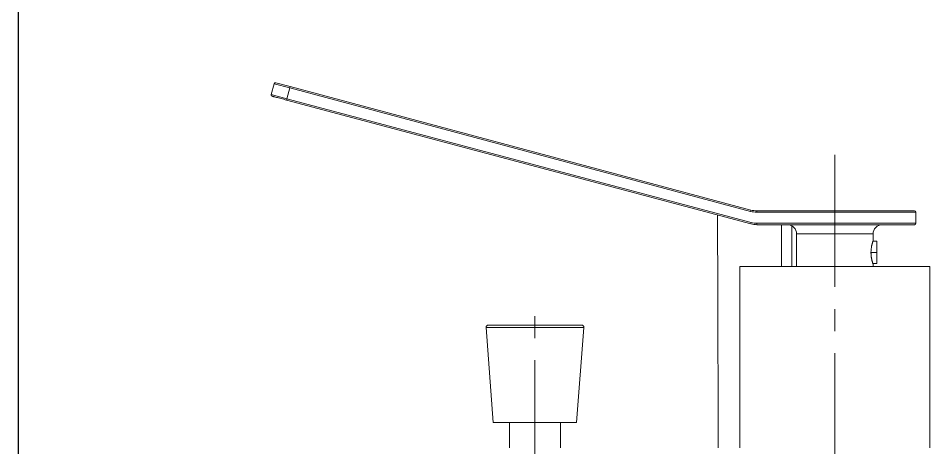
# Model space of a CAD drawing. Extents: x 2340 to 3468, y 0 to 827.
# Drawn here: x 2924.2 to 3121.1, y 281.2 to 374 of the extents above; entities that cross this region are included whole.
import ezdxf

# ---------------------------------------------------------------- set-up
doc = ezdxf.new("R2010")
doc.units = 0
doc.header["$LTSCALE"] = 3
doc.header["$MEASUREMENT"] = 0
doc.linetypes.add('CENTER2', pattern=[28.575, 19.05, -3.175, 3.175, -3.175])
doc.layers.get('0').update_dxf_attribs({"linetype": 'CONTINUOUS'})
doc.layers.add('1', color=7, linetype='CONTINUOUS')
doc.layers.add('Cneter', color=1, linetype='CENTER2', lineweight=13)

msp = doc.modelspace()

# ---------------------------------------------------------------- linework, layer by layer
at = {"color": 5, "ltscale": 0.5}
msp.add_line((2924.22, 394.76), (2924.22, 157.33), dxfattribs=at)
at = {"layer": '1', "color": 7, "linetype": 'Continuous', "lineweight": 18}
for p, q in [((2979.48, 359.83), (2978.86, 357.51)), ((2979.85, 360.04), (2982.94, 359.21)), ((3082.43, 332.55), (2982.94, 359.21)), ((2982.17, 356.31), (3082.43, 329.55)), ((3100.56, 332.38), (3083.72, 332.38)), ((3117.76, 332.38), (3100.56, 332.38)), ((3118.06, 332.08), (3118.06, 329.68)), ((3083.72, 329.38), (3100.56, 329.38)), ((3100.56, 329.38), (3117.76, 329.38)), ((3092.31, 327.38), (3092.31, 320.38)), ((3108.81, 325.88), (3108.81, 327.38)), ((3108.78, 325.79), (3109.61, 325.79)), ((3109.61, 323.38), (3109.61, 325.79)), ((3109.61, 323.38), (3109.61, 320.97)), ((3109.61, 320.97), (3108.78, 320.97)), ((3108.81, 320.88), (3108.81, 320.38)), ((3080.06, 320.38), (3121.06, 320.38)), ((3080.06, 320.38), (3080.06, 281.18)), ((3121.06, 320.38), (3121.06, 281.18)), ((3026.81, 286.68), (3025.25, 307.14)), ((3025.75, 307.68), (3045.87, 307.68)), ((3046.37, 307.14), (3044.81, 286.68)), ((3045.87, 307.68), (3045.87, 307.68)), ((3035.81, 286.68), (3026.81, 286.68)), ((3030.31, 281.18), (3030.31, 286.68)), ((3044.81, 286.68), (3035.81, 286.68)), ((3041.31, 286.68), (3041.31, 281.18))]:
    msp.add_line(p, q, dxfattribs=at)
at = {"layer": '1', "color": 7, "linetype": 'Continuous', "lineweight": 13}
for p, q in [((2979.48, 359.83), (2982.87, 358.92)), ((2982.87, 358.92), (2982.24, 356.6)), ((2982.87, 358.92), (2982.94, 359.21)), ((3082.35, 332.26), (2982.87, 358.92)), ((2978.86, 357.51), (2982.24, 356.6)), ((2982.24, 356.6), (3082.51, 329.84)), ((3082.43, 332.55), (3082.35, 332.26)), ((3083.72, 332.08), (3083.72, 332.38)), ((3083.72, 332.08), (3100.56, 332.08)), ((3100.56, 332.38), (3100.56, 332.08)), ((3100.56, 332.08), (3118.06, 332.08)), ((3100.56, 332.08), (3100.56, 329.68)), ((3082.51, 329.84), (3082.43, 329.55)), ((3083.72, 329.38), (3083.72, 329.68)), ((3100.56, 329.68), (3083.72, 329.68)), ((3100.78, 329.68), (3100.56, 329.68)), ((3100.56, 329.68), (3100.56, 329.38)), ((3118.06, 329.68), (3100.78, 329.68)), ((3092.31, 327.38), (3108.81, 327.38)), ((3108.81, 327.38), (3108.81, 327.38)), ((3108.38, 323.38), (3109.61, 323.38)), ((3046.37, 307.18), (3025.25, 307.18)), ((3025.25, 307.14), (3035.81, 307.14)), ((3035.81, 307.14), (3046.37, 307.14)), ((3046.37, 307.18), (3046.37, 307.18)), ((3046.37, 307.14), (3046.37, 307.14)), ((3035.81, 281.18), (3035.81, 286.68))]:
    msp.add_line(p, q, dxfattribs=at)
at = {"layer": '1', "color": 7, "linetype": 'Continuous', "lineweight": 18}
for centre, radius, start, end in [((2979.77, 359.75), 0.3, 75, 165), ((2979.77, 359.75), 0.3, 75, 165), ((3083.72, 337.38), 5, 255, 270), ((3117.76, 332.08), 0.3, 0, 90), ((3083.72, 334.38), 5, 255.0543, 270), ((3090.31, 327.38), 2, 0, 90), ((3110.81, 327.38), 2, 90, 180), ((3117.76, 329.68), 0.3, 270, 0), ((3025.75, 307.18), 0.5, 90, 180), ((3025.75, 307.18), 0.5, 180, 184.357), ((3045.87, 307.18), 0.5, 0, 90), ((3045.87, 307.18), 0.5, 355.643, 0)]:
    msp.add_arc(centre, radius, start, end, dxfattribs=at)
at = {"layer": '1', "color": 7, "linetype": 'Continuous', "lineweight": 13}
for centre, radius, start in [((3083.72, 337.38), 5.3, 255), ((3083.72, 334.38), 4.7, 255.0543)]:
    msp.add_arc(centre, radius, start, 270, dxfattribs=at)
at = {"layer": '1', "color": 7, "linetype": 'Continuous', "lineweight": 18}
for points, knots in [([(2978.86, 357.51), (2978.85, 357.47), (2978.85, 357.43), (2978.86, 357.35), (2978.87, 357.31), (2978.91, 357.25), (2978.94, 357.22), (2979, 357.17), (2979.04, 357.15), (2979.08, 357.14)], [0, 0, 0, 0, 0.25, 0.25, 0.5, 0.5, 0.75, 0.75, 1, 1, 1, 1]), ([(2982.17, 356.31), (2981.97, 356.37), (2981.76, 356.42), (2981.37, 356.53), (2981.17, 356.58), (2980.8, 356.68), (2980.62, 356.73), (2980.28, 356.82), (2980.13, 356.86), (2979.84, 356.94), (2979.71, 356.97), (2979.49, 357.03), (2979.39, 357.06), (2979.23, 357.1), (2979.18, 357.12), (2979.1, 357.14), (2979.08, 357.14), (2979.08, 357.14)], [0, 0, 0, 0, 0.125, 0.125, 0.25, 0.25, 0.375, 0.375, 0.5, 0.5, 0.625, 0.625, 0.75, 0.75, 0.875, 0.875, 1, 1, 1, 1]), ([(3075.39, 281.18), (3075.38, 282.58), (3075.36, 288.76), (3075.33, 300.63), (3075.28, 315.99), (3075.25, 326.58), (3075.23, 331.47)], [0, 0, 0, 0, 0.083596, 0.36815, 0.708228, 1, 1, 1, 1]), ([(3091.24, 329.11), (3091.24, 328.38), (3091.25, 325.46), (3091.26, 322.55), (3091.27, 320.38)], [0, 0, 0, 0, 0.253564, 1, 1, 1, 1]), ([(3108.79, 320.94), (3108.79, 320.95), (3108.78, 320.97), (3108.77, 321), (3108.77, 321.01), (3108.76, 321.04), (3108.76, 321.05), (3108.73, 321.12), (3108.71, 321.2), (3108.67, 321.33), (3108.66, 321.38), (3108.64, 321.44), (3108.64, 321.45), (3108.63, 321.48), (3108.62, 321.52), (3108.61, 321.56), (3108.59, 321.64), (3108.57, 321.7), (3108.54, 321.83), (3108.53, 321.89), (3108.51, 321.99), (3108.5, 322.03), (3108.49, 322.1), (3108.48, 322.13), (3108.46, 322.24), (3108.45, 322.32), (3108.43, 322.47), (3108.42, 322.55), (3108.4, 322.71), (3108.4, 322.79), (3108.39, 322.89), (3108.39, 322.91), (3108.38, 322.96), (3108.38, 323.02), (3108.38, 323.08), (3108.37, 323.21), (3108.37, 323.38), (3108.37, 323.55), (3108.38, 323.65), (3108.38, 323.67), (3108.38, 323.72), (3108.38, 323.74), (3108.38, 323.8), (3108.39, 323.93), (3108.4, 324.05), (3108.42, 324.21), (3108.43, 324.29), (3108.45, 324.4), (3108.45, 324.44), (3108.46, 324.52), (3108.47, 324.55), (3108.49, 324.66), (3108.5, 324.73), (3108.53, 324.87), (3108.54, 324.93), (3108.56, 325.01), (3108.56, 325.03), (3108.57, 325.06), (3108.58, 325.07), (3108.59, 325.12), (3108.59, 325.15), (3108.62, 325.23), (3108.64, 325.34), (3108.67, 325.43), (3108.69, 325.5), (3108.7, 325.52), (3108.71, 325.55), (3108.71, 325.56), (3108.71, 325.58), (3108.73, 325.63), (3108.75, 325.7), (3108.78, 325.78), (3108.79, 325.82), (3108.8, 325.84), (3108.8, 325.85), (3108.81, 325.86), (3108.81, 325.87), (3108.81, 325.88), (3108.81, 325.88), (3108.81, 325.88)], [0, 0, 0, 0, 0.028622, 0.028622, 0.04537, 0.04537, 0.062118, 0.062118, 0.129109, 0.129109, 0.162605, 0.162605, 0.170979, 0.170979, 0.179353, 0.196101, 0.196101, 0.229597, 0.229597, 0.263093, 0.263093, 0.279841, 0.279841, 0.296588, 0.296588, 0.330084, 0.330084, 0.36358, 0.36358, 0.397076, 0.397076, 0.40545, 0.40545, 0.413824, 0.430572, 0.430572, 0.464067, 0.497563, 0.497563, 0.505937, 0.505937, 0.514311, 0.514311, 0.531059, 0.564555, 0.564555, 0.598051, 0.598051, 0.614798, 0.614798, 0.631546, 0.631546, 0.665042, 0.665042, 0.698538, 0.698538, 0.706912, 0.706912, 0.715286, 0.715286, 0.732034, 0.732034, 0.765529, 0.799025, 0.799025, 0.815773, 0.815773, 0.824147, 0.824147, 0.832521, 0.866017, 0.899513, 0.933008, 0.933008, 0.949756, 0.949756, 0.966504, 0.966504, 1, 1, 1, 1]), ([(3108.81, 325.88), (3108.81, 325.88), (3108.81, 325.88), (3108.81, 325.87), (3108.81, 325.87), (3108.81, 325.86)], [0, 0, 0, 0, 0.807762, 0.807762, 1, 1, 1, 1])]:
    msp.add_open_spline(points, degree=3, knots=knots, dxfattribs=at)
at = {"layer": '1', "color": 7, "linetype": 'Continuous', "lineweight": 13}
msp.add_open_spline([(2982.17, 356.31), (2982.17, 356.31), (2982.17, 356.31), (2982.17, 356.31), (2982.17, 356.31), (2982.17, 356.32), (2982.17, 356.32), (2982.17, 356.32), (2982.17, 356.32), (2982.18, 356.32), (2982.18, 356.32), (2982.18, 356.32), (2982.18, 356.33), (2982.18, 356.33), (2982.18, 356.33), (2982.18, 356.34), (2982.18, 356.35), (2982.19, 356.36), (2982.19, 356.38), (2982.19, 356.39), (2982.19, 356.4), (2982.19, 356.4), (2982.2, 356.41), (2982.2, 356.41), (2982.2, 356.42), (2982.2, 356.43), (2982.2, 356.43), (2982.2, 356.44), (2982.21, 356.45), (2982.21, 356.46), (2982.21, 356.47), (2982.21, 356.48), (2982.22, 356.49), (2982.22, 356.5), (2982.22, 356.51), (2982.22, 356.53), (2982.23, 356.54), (2982.23, 356.56), (2982.24, 356.57), (2982.24, 356.59), (2982.24, 356.6), (2982.24, 356.6)], degree=3, knots=[0, 0, 0, 0, 0.018632, 0.037103, 0.055416, 0.07357, 0.091567, 0.109409, 0.127095, 0.144627, 0.162006, 0.179234, 0.196311, 0.21324, 0.23002, 0.246653, 0.308435, 0.387209, 0.458229, 0.493054, 0.504115, 0.516485, 0.530162, 0.545146, 0.561439, 0.579039, 0.597948, 0.618164, 0.639688, 0.662521, 0.686661, 0.712109, 0.738866, 0.76693, 0.796302, 0.826982, 0.85897, 0.892266, 0.926869, 0.962781, 1, 1, 1, 1], dxfattribs=at)
msp.add_open_spline([(3089.04, 320.38), (3089.03, 323.38), (3089.02, 326.38), (3089.01, 329.38)], degree=3, dxfattribs=at)
at = {"layer": 'Cneter', "lineweight": 5, "ltscale": 0.5}
for p, q in [((3100.56, 344.5), (3100.56, 269.59)), ((3035.81, 185.82), (3035.81, 311.81))]:
    msp.add_line(p, q, dxfattribs=at)

doc.saveas('drawing.dxf')
